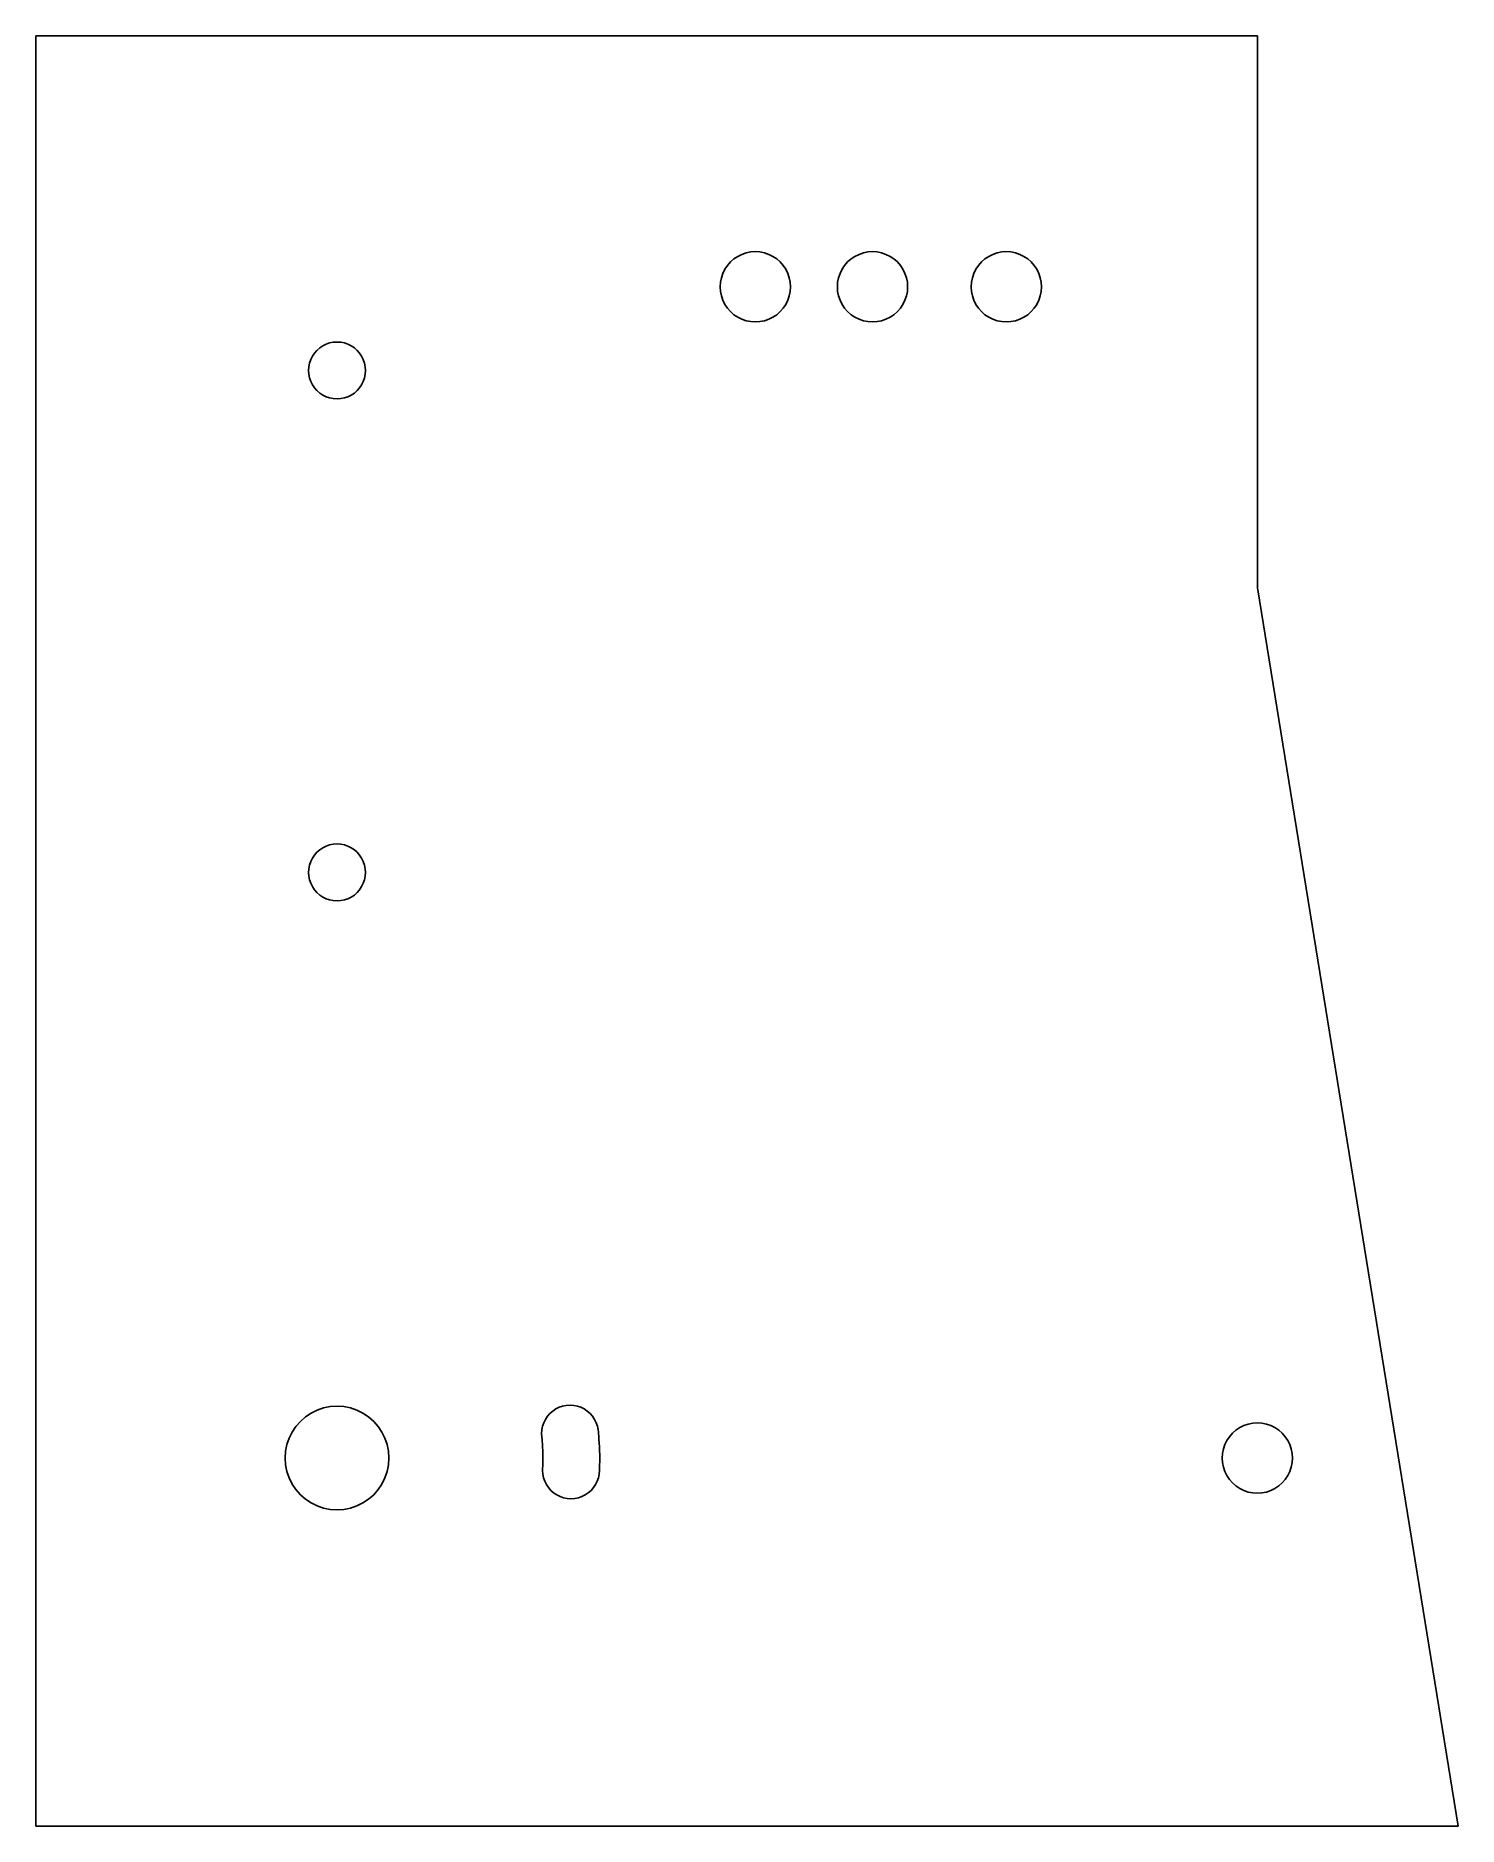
# Model space of a CAD drawing. Header units: metres. Extents: x -18 to 67, y -22 to 85.
import ezdxf

# ---------------------------------------------------------------- set-up
doc = ezdxf.new("R2010")
doc.units = ezdxf.units.M

msp = doc.modelspace()

# ---------------------------------------------------------------- linework, layer by layer
for p, q in [((55, 85), (-18, 85)), ((-18, 85), (-18, -22)), ((55, 52), (55, 85)), ((23.7216, 71.666), (23.95, 71.8186)), ((23.95, 71.8186), (24.1964, 71.9401)), ((24.1964, 71.9401), (24.4565, 72.0284)), ((24.4565, 72.0284), (24.7259, 72.082)), ((24.7259, 72.082), (25, 72.1)), ((25, 72.1), (25.2741, 72.082)), ((25.2741, 72.082), (25.5435, 72.0284)), ((25.5435, 72.0284), (25.8036, 71.9401)), ((25.8036, 71.9401), (26.05, 71.8186)), ((26.05, 71.8186), (26.2784, 71.666)), ((30.7216, 71.666), (30.95, 71.8186)), ((30.95, 71.8186), (31.1964, 71.9401)), ((31.1964, 71.9401), (31.4565, 72.0284)), ((31.4565, 72.0284), (31.7259, 72.082)), ((31.7259, 72.082), (32, 72.1)), ((32, 72.1), (32.2741, 72.082)), ((32.2741, 72.082), (32.5435, 72.0284)), ((32.5435, 72.0284), (32.8036, 71.9401)), ((32.8036, 71.9401), (33.05, 71.8186)), ((33.05, 71.8186), (33.2784, 71.666)), ((38.7216, 71.666), (38.95, 71.8186)), ((38.95, 71.8186), (39.1964, 71.9401)), ((39.1964, 71.9401), (39.4565, 72.0284)), ((39.4565, 72.0284), (39.7259, 72.082)), ((39.7259, 72.082), (40, 72.1)), ((40, 72.1), (40.2741, 72.082)), ((40.2741, 72.082), (40.5435, 72.0284)), ((40.5435, 72.0284), (40.8036, 71.9401)), ((40.8036, 71.9401), (41.05, 71.8186)), ((41.05, 71.8186), (41.2784, 71.666)), ((22.9715, 70.5435), (23.0598, 70.8036)), ((23.0598, 70.8036), (23.1813, 71.05)), ((23.1813, 71.05), (23.334, 71.2784)), ((23.334, 71.2784), (23.5151, 71.4849)), ((23.5151, 71.4849), (23.7216, 71.666)), ((26.2784, 71.666), (26.4849, 71.4849)), ((26.4849, 71.4849), (26.666, 71.2784)), ((26.666, 71.2784), (26.8186, 71.05)), ((26.8186, 71.05), (26.9401, 70.8036)), ((26.9401, 70.8036), (27.0284, 70.5435)), ((29.9715, 70.5435), (30.0598, 70.8036)), ((30.0598, 70.8036), (30.1813, 71.05)), ((30.1813, 71.05), (30.334, 71.2784)), ((30.334, 71.2784), (30.5151, 71.4849)), ((30.5151, 71.4849), (30.7216, 71.666)), ((33.2784, 71.666), (33.4849, 71.4849)), ((33.4849, 71.4849), (33.666, 71.2784)), ((33.666, 71.2784), (33.8186, 71.05)), ((33.8186, 71.05), (33.9401, 70.8036)), ((33.9401, 70.8036), (34.0284, 70.5435)), ((37.9715, 70.5435), (38.0598, 70.8036)), ((38.0598, 70.8036), (38.1813, 71.05)), ((38.1813, 71.05), (38.334, 71.2784)), ((38.334, 71.2784), (38.5151, 71.4849)), ((38.5151, 71.4849), (38.7216, 71.666)), ((41.2784, 71.666), (41.4849, 71.4849)), ((41.4849, 71.4849), (41.666, 71.2784)), ((41.666, 71.2784), (41.8186, 71.05)), ((41.8186, 71.05), (41.9401, 70.8036)), ((41.9401, 70.8036), (42.0284, 70.5435)), ((22.9, 70), (22.918, 70.2741)), ((22.918, 69.7259), (22.9, 70)), ((22.918, 70.2741), (22.9715, 70.5435)), ((22.9715, 69.4565), (22.918, 69.7259)), ((27.0284, 70.5435), (27.082, 70.2741)), ((27.082, 69.7259), (27.0284, 69.4565)), ((27.082, 70.2741), (27.1, 70)), ((27.1, 70), (27.082, 69.7259)), ((29.9, 70), (29.918, 70.2741)), ((29.918, 69.7259), (29.9, 70)), ((29.918, 70.2741), (29.9715, 70.5435)), ((29.9715, 69.4565), (29.918, 69.7259)), ((34.0284, 70.5435), (34.082, 70.2741)), ((34.082, 69.7259), (34.0284, 69.4565)), ((34.082, 70.2741), (34.1, 70)), ((34.1, 70), (34.082, 69.7259)), ((37.9, 70), (37.918, 70.2741)), ((37.918, 69.7259), (37.9, 70)), ((37.918, 70.2741), (37.9715, 70.5435)), ((37.9715, 69.4565), (37.918, 69.7259)), ((42.0284, 70.5435), (42.082, 70.2741)), ((42.082, 69.7259), (42.0284, 69.4565)), ((42.082, 70.2741), (42.1, 70)), ((42.1, 70), (42.082, 69.7259)), ((23.0598, 69.1964), (22.9715, 69.4565)), ((23.1813, 68.95), (23.0598, 69.1964)), ((23.334, 68.7216), (23.1813, 68.95)), ((23.5151, 68.5151), (23.334, 68.7216)), ((23.7216, 68.334), (23.5151, 68.5151)), ((26.4849, 68.5151), (26.2784, 68.334)), ((26.666, 68.7216), (26.4849, 68.5151)), ((26.8186, 68.95), (26.666, 68.7216)), ((26.9401, 69.1964), (26.8186, 68.95)), ((27.0284, 69.4565), (26.9401, 69.1964)), ((30.0598, 69.1964), (29.9715, 69.4565)), ((30.1813, 68.95), (30.0598, 69.1964)), ((30.334, 68.7216), (30.1813, 68.95)), ((30.5151, 68.5151), (30.334, 68.7216)), ((30.7216, 68.334), (30.5151, 68.5151)), ((33.4849, 68.5151), (33.2784, 68.334)), ((33.666, 68.7216), (33.4849, 68.5151)), ((33.8186, 68.95), (33.666, 68.7216)), ((33.9401, 69.1964), (33.8186, 68.95)), ((34.0284, 69.4565), (33.9401, 69.1964)), ((38.0598, 69.1964), (37.9715, 69.4565)), ((38.1813, 68.95), (38.0598, 69.1964)), ((38.334, 68.7216), (38.1813, 68.95)), ((38.5151, 68.5151), (38.334, 68.7216)), ((38.7216, 68.334), (38.5151, 68.5151)), ((41.4849, 68.5151), (41.2784, 68.334)), ((41.666, 68.7216), (41.4849, 68.5151)), ((41.8186, 68.95), (41.666, 68.7216)), ((41.9401, 69.1964), (41.8186, 68.95)), ((42.0284, 69.4565), (41.9401, 69.1964)), ((23.95, 68.1813), (23.7216, 68.334)), ((24.1964, 68.0598), (23.95, 68.1813)), ((24.4565, 67.9715), (24.1964, 68.0598)), ((24.7259, 67.918), (24.4565, 67.9715)), ((25, 67.9), (24.7259, 67.918)), ((25.2741, 67.918), (25, 67.9)), ((25.5435, 67.9715), (25.2741, 67.918)), ((25.8036, 68.0598), (25.5435, 67.9715)), ((26.05, 68.1813), (25.8036, 68.0598)), ((26.2784, 68.334), (26.05, 68.1813)), ((30.95, 68.1813), (30.7216, 68.334)), ((31.1964, 68.0598), (30.95, 68.1813)), ((31.4565, 67.9715), (31.1964, 68.0598)), ((31.7259, 67.918), (31.4565, 67.9715)), ((32, 67.9), (31.7259, 67.918)), ((32.2741, 67.918), (32, 67.9)), ((32.5435, 67.9715), (32.2741, 67.918)), ((32.8036, 68.0598), (32.5435, 67.9715)), ((33.05, 68.1813), (32.8036, 68.0598)), ((33.2784, 68.334), (33.05, 68.1813)), ((38.95, 68.1813), (38.7216, 68.334)), ((39.1964, 68.0598), (38.95, 68.1813)), ((39.4565, 67.9715), (39.1964, 68.0598)), ((39.7259, 67.918), (39.4565, 67.9715)), ((40, 67.9), (39.7259, 67.918)), ((40.2741, 67.918), (40, 67.9)), ((40.5435, 67.9715), (40.2741, 67.918)), ((40.8036, 68.0598), (40.5435, 67.9715)), ((41.05, 68.1813), (40.8036, 68.0598)), ((41.2784, 68.334), (41.05, 68.1813)), ((-1.20207, 66.2021), (-1.03488, 66.3487)), ((-1.03488, 66.3487), (-0.849991, 66.4722)), ((-0.849991, 66.4722), (-0.650558, 66.5706)), ((-0.650558, 66.5706), (-0.439987, 66.6421)), ((-0.439987, 66.6421), (-0.221893, 66.6855)), ((-0.221893, 66.6855), (0, 66.7)), ((0, 66.7), (0.221893, 66.6855)), ((0.221893, 66.6855), (0.439987, 66.6421)), ((0.439987, 66.6421), (0.650558, 66.5706)), ((0.650558, 66.5706), (0.849991, 66.4722)), ((0.849991, 66.4722), (1.03488, 66.3487)), ((1.03488, 66.3487), (1.20207, 66.2021)), ((-1.68546, 65.2219), (-1.64206, 65.44)), ((-1.64206, 65.44), (-1.57059, 65.6506)), ((-1.57059, 65.6506), (-1.47223, 65.85)), ((-1.47223, 65.85), (-1.34869, 66.0349)), ((-1.34869, 66.0349), (-1.20207, 66.2021)), ((1.20207, 66.2021), (1.34869, 66.0349)), ((1.34869, 66.0349), (1.47223, 65.85)), ((1.47223, 65.85), (1.57059, 65.6506)), ((1.57059, 65.6506), (1.64206, 65.44)), ((1.64206, 65.44), (1.68546, 65.2219)), ((-1.7, 65), (-1.68546, 65.2219)), ((-1.68546, 64.7781), (-1.7, 65)), ((-1.64206, 64.56), (-1.68546, 64.7781)), ((-1.57059, 64.3494), (-1.64206, 64.56)), ((-1.47223, 64.15), (-1.57059, 64.3494)), ((1.57059, 64.3494), (1.47223, 64.15)), ((1.64206, 64.56), (1.57059, 64.3494)), ((1.68546, 64.7781), (1.64206, 64.56)), ((1.68546, 65.2219), (1.7, 65)), ((1.7, 65), (1.68546, 64.7781)), ((-1.34869, 63.9651), (-1.47223, 64.15)), ((-1.20207, 63.7979), (-1.34869, 63.9651)), ((-1.03488, 63.6513), (-1.20207, 63.7979)), ((-0.849991, 63.5278), (-1.03488, 63.6513)), ((-0.650558, 63.4294), (-0.849991, 63.5278)), ((-0.439987, 63.3579), (-0.650558, 63.4294)), ((-0.221893, 63.3145), (-0.439987, 63.3579)), ((0, 63.3), (-0.221893, 63.3145)), ((0.221893, 63.3145), (0, 63.3)), ((0.439987, 63.3579), (0.221893, 63.3145)), ((0.650558, 63.4294), (0.439987, 63.3579)), ((0.849991, 63.5278), (0.650558, 63.4294)), ((1.03488, 63.6513), (0.849991, 63.5278)), ((1.20207, 63.7979), (1.03488, 63.6513)), ((1.34869, 63.9651), (1.20207, 63.7979)), ((1.47223, 64.15), (1.34869, 63.9651)), ((67, -22), (55, 52)), ((-1.03488, 36.3487), (-0.849991, 36.4722)), ((-0.849991, 36.4722), (-0.650558, 36.5706)), ((-0.650558, 36.5706), (-0.439987, 36.6421)), ((-0.439987, 36.6421), (-0.221893, 36.6855)), ((-0.221893, 36.6855), (0, 36.7)), ((0, 36.7), (0.221893, 36.6855)), ((0.221893, 36.6855), (0.439987, 36.6421)), ((0.439987, 36.6421), (0.650558, 36.5706)), ((0.650558, 36.5706), (0.849991, 36.4722)), ((0.849991, 36.4722), (1.03488, 36.3487)), ((-1.68546, 35.2219), (-1.64206, 35.44)), ((-1.64206, 35.44), (-1.57059, 35.6506)), ((-1.57059, 35.6506), (-1.47223, 35.85)), ((-1.47223, 35.85), (-1.34869, 36.0349)), ((-1.34869, 36.0349), (-1.20207, 36.2021)), ((-1.20207, 36.2021), (-1.03488, 36.3487)), ((1.03488, 36.3487), (1.20207, 36.2021)), ((1.20207, 36.2021), (1.34869, 36.0349)), ((1.34869, 36.0349), (1.47223, 35.85)), ((1.47223, 35.85), (1.57059, 35.6506)), ((1.57059, 35.6506), (1.64206, 35.44)), ((1.64206, 35.44), (1.68546, 35.2219)), ((-1.7, 35), (-1.68546, 35.2219)), ((-1.68546, 34.7781), (-1.7, 35)), ((-1.64206, 34.56), (-1.68546, 34.7781)), ((-1.57059, 34.3494), (-1.64206, 34.56)), ((-1.47223, 34.15), (-1.57059, 34.3494)), ((1.57059, 34.3494), (1.47223, 34.15)), ((1.64206, 34.56), (1.57059, 34.3494)), ((1.68546, 34.7781), (1.64206, 34.56)), ((1.68546, 35.2219), (1.7, 35)), ((1.7, 35), (1.68546, 34.7781)), ((-1.34869, 33.9651), (-1.47223, 34.15)), ((-1.20207, 33.7979), (-1.34869, 33.9651)), ((-1.03488, 33.6513), (-1.20207, 33.7979)), ((-0.849991, 33.5278), (-1.03488, 33.6513)), ((-0.650558, 33.4294), (-0.849991, 33.5278)), ((-0.439987, 33.3579), (-0.650558, 33.4294)), ((-0.221893, 33.3145), (-0.439987, 33.3579)), ((0, 33.3), (-0.221893, 33.3145)), ((0.221893, 33.3145), (0, 33.3)), ((0.439987, 33.3579), (0.221893, 33.3145)), ((0.650558, 33.4294), (0.439987, 33.3579)), ((0.849991, 33.5278), (0.650558, 33.4294)), ((1.03488, 33.6513), (0.849991, 33.5278)), ((1.20207, 33.7979), (1.03488, 33.6513)), ((1.34869, 33.9651), (1.20207, 33.7979)), ((1.47223, 34.15), (1.34869, 33.9651)), ((-2.45938, 1.88715), (-2.19202, 2.19202)), ((-2.19202, 2.19202), (-1.88715, 2.45938)), ((-1.88715, 2.45938), (-1.54999, 2.68468)), ((-1.54999, 2.68468), (-1.18631, 2.86401)), ((-1.18631, 2.86401), (-0.802338, 2.99437)), ((-0.802338, 2.99437), (-0.404617, 3.07347)), ((-0.404617, 3.07347), (0, 3.09999)), ((0, 3.09999), (0.404617, 3.07347)), ((0.404617, 3.07347), (0.802338, 2.99437)), ((0.802338, 2.99437), (1.18631, 2.86401)), ((1.18631, 2.86401), (1.54999, 2.68468)), ((1.54999, 2.68468), (1.88715, 2.45938)), ((1.88715, 2.45938), (2.19202, 2.19202)), ((2.19202, 2.19202), (2.45938, 1.88715)), ((12.3527, 2.11395), (12.451, 2.31339)), ((12.451, 2.31339), (12.5746, 2.49829)), ((12.5746, 2.49829), (12.7212, 2.66547)), ((12.7212, 2.66547), (12.8884, 2.81209)), ((12.8884, 2.81209), (13.0733, 2.93564)), ((13.0733, 2.93564), (13.2727, 3.03398)), ((13.2727, 3.03398), (13.4833, 3.10547)), ((13.4833, 3.10547), (13.7014, 3.14885)), ((13.7014, 3.14885), (13.9233, 3.16339)), ((13.9233, 3.16339), (14.1452, 3.14885)), ((14.1452, 3.14885), (14.3633, 3.10547)), ((14.3633, 3.10547), (14.5739, 3.03398)), ((14.5739, 3.03398), (14.7733, 2.93564)), ((14.7733, 2.93564), (14.9582, 2.81209)), ((14.9582, 2.81209), (15.1254, 2.66547)), ((15.1254, 2.66547), (15.272, 2.49829)), ((15.272, 2.49829), (15.3955, 2.31339)), ((15.3955, 2.31339), (15.4939, 2.11395)), ((-2.99437, 0.802338), (-2.86401, 1.18631)), ((-2.86401, 1.18631), (-2.68468, 1.54999)), ((-2.68468, 1.54999), (-2.45938, 1.88715)), ((2.45938, 1.88715), (2.68468, 1.54999)), ((2.68468, 1.54999), (2.86401, 1.18631)), ((2.86401, 1.18631), (2.99437, 0.802338)), ((12.2233, 1.46339), (12.2378, 1.68529)), ((12.2378, 1.2415), (12.2233, 1.46339)), ((12.2378, 1.68529), (12.2812, 1.90338)), ((12.2501, 1.11993), (12.2378, 1.2415)), ((12.2613, 0.998276), (12.2501, 1.11993)), ((12.2812, 1.90338), (12.3527, 2.11395)), ((15.4939, 2.11395), (15.5654, 1.90338)), ((15.5654, 1.90338), (15.6087, 1.68529)), ((15.6087, 1.68529), (15.621, 1.56372)), ((15.621, 1.56372), (15.6322, 1.44206)), ((15.6322, 1.44206), (15.6423, 1.32031)), ((15.6423, 1.32031), (15.6514, 1.19847)), ((15.6514, 1.19847), (15.6739, 0.854675)), ((53.1813, 1.04999), (53.334, 1.2784)), ((53.334, 1.2784), (53.5151, 1.48491)), ((53.5151, 1.48491), (53.7216, 1.66603)), ((53.7216, 1.66603), (53.95, 1.81865)), ((53.95, 1.81865), (54.1964, 1.94014)), ((54.1964, 1.94014), (54.4565, 2.02844)), ((54.4565, 2.02844), (54.7259, 2.08203)), ((54.7259, 2.08203), (55, 2.09999)), ((55, 2.09999), (55.2741, 2.08203)), ((55.2741, 2.08203), (55.5435, 2.02844)), ((55.5435, 2.02844), (55.8036, 1.94014)), ((55.8036, 1.94014), (56.05, 1.81865)), ((56.05, 1.81865), (56.2784, 1.66603)), ((56.2784, 1.66603), (56.4849, 1.48491)), ((56.4849, 1.48491), (56.666, 1.2784)), ((56.666, 1.2784), (56.8186, 1.04999)), ((-3.09999, 0), (-3.07347, 0.404617)), ((-3.07347, -0.404617), (-3.09999, 0)), ((-3.07347, 0.404617), (-2.99437, 0.802338)), ((2.99437, 0.802338), (3.07347, 0.404617)), ((3.07347, 0.404617), (3.09999, 0)), ((3.09999, 0), (3.07347, -0.404617)), ((12.2714, 0.876526), (12.2613, 0.998276)), ((12.2767, 0.804321), (12.2714, 0.876526)), ((12.2808, 0.732697), (12.2767, 0.804321)), ((12.2867, 0.610657), (12.2808, 0.732697)), ((12.2915, 0.488586), (12.2867, 0.610657)), ((12.2952, 0.36647), (12.2915, 0.488586)), ((12.2979, 0.244324), (12.2952, 0.36647)), ((12.2995, 0.122162), (12.2979, 0.244324)), ((12.3, 0), (12.2995, 0.122162)), ((12.2995, -0.122162), (12.3, 0)), ((15.6739, 0.854675), (15.6808, 0.732697)), ((15.6808, 0.732697), (15.6867, 0.610657)), ((15.6867, 0.610657), (15.6915, 0.488586)), ((15.6915, 0.488586), (15.6952, 0.36647)), ((15.6952, 0.36647), (15.6979, 0.244324)), ((15.6979, 0.244324), (15.6995, 0.122162)), ((15.6995, 0.122162), (15.7, 0)), ((15.7, 0), (15.6995, -0.122162)), ((52.9, 0), (52.918, 0.274094)), ((52.918, -0.274094), (52.9, 0)), ((52.918, 0.274094), (52.9715, 0.543518)), ((52.9715, 0.543518), (53.0598, 0.803635)), ((53.0598, 0.803635), (53.1813, 1.04999)), ((56.8186, 1.04999), (56.9401, 0.803635)), ((56.9401, 0.803635), (57.0284, 0.543518)), ((57.0284, 0.543518), (57.082, 0.274094)), ((57.082, 0.274094), (57.1, 0)), ((57.1, 0), (57.082, -0.274094)), ((-2.99437, -0.802338), (-3.07347, -0.404617)), ((-2.86401, -1.18631), (-2.99437, -0.802338)), ((2.99437, -0.802338), (2.86401, -1.18631)), ((3.07347, -0.404617), (2.99437, -0.802338)), ((12.2808, -0.732697), (12.2867, -0.610657)), ((12.2953, -0.95459), (12.2808, -0.732697)), ((12.2867, -0.610657), (12.2915, -0.488586)), ((12.2915, -0.488586), (12.2952, -0.36647)), ((12.2952, -0.36647), (12.2979, -0.244324)), ((12.3387, -1.17268), (12.2953, -0.95459)), ((12.2979, -0.244324), (12.2995, -0.122162)), ((15.6663, -0.95459), (15.6229, -1.17268)), ((15.6808, -0.732697), (15.6663, -0.95459)), ((15.6867, -0.610657), (15.6808, -0.732697)), ((15.6915, -0.488586), (15.6867, -0.610657)), ((15.6952, -0.36647), (15.6915, -0.488586)), ((15.6979, -0.244324), (15.6952, -0.36647)), ((15.6995, -0.122162), (15.6979, -0.244324)), ((52.9715, -0.543518), (52.918, -0.274094)), ((53.0598, -0.803635), (52.9715, -0.543518)), ((53.1813, -1.04999), (53.0598, -0.803635)), ((53.334, -1.2784), (53.1813, -1.04999)), ((56.8186, -1.04999), (56.666, -1.2784)), ((56.9401, -0.803635), (56.8186, -1.04999)), ((57.0284, -0.543518), (56.9401, -0.803635)), ((57.082, -0.274094), (57.0284, -0.543518)), ((-2.68468, -1.54999), (-2.86401, -1.18631)), ((-2.45938, -1.88715), (-2.68468, -1.54999)), ((-2.19202, -2.19202), (-2.45938, -1.88715)), ((2.45938, -1.88715), (2.19202, -2.19202)), ((2.68468, -1.54999), (2.45938, -1.88715)), ((2.86401, -1.18631), (2.68468, -1.54999)), ((12.4102, -1.38326), (12.3387, -1.17268)), ((12.5086, -1.5827), (12.4102, -1.38326)), ((12.6321, -1.76759), (12.5086, -1.5827)), ((12.7787, -1.93478), (12.6321, -1.76759)), ((12.9459, -2.08139), (12.7787, -1.93478)), ((13.1308, -2.20494), (12.9459, -2.08139)), ((15.0157, -2.08139), (14.8308, -2.20494)), ((15.1829, -1.93478), (15.0157, -2.08139)), ((15.3295, -1.76759), (15.1829, -1.93478)), ((15.453, -1.5827), (15.3295, -1.76759)), ((15.5514, -1.38326), (15.453, -1.5827)), ((15.6229, -1.17268), (15.5514, -1.38326)), ((53.5151, -1.48491), (53.334, -1.2784)), ((53.7216, -1.66603), (53.5151, -1.48491)), ((53.95, -1.81865), (53.7216, -1.66603)), ((54.1964, -1.94014), (53.95, -1.81865)), ((54.4565, -2.02844), (54.1964, -1.94014)), ((54.7259, -2.08203), (54.4565, -2.02844)), ((55, -2.09999), (54.7259, -2.08203)), ((55.2741, -2.08203), (55, -2.09999)), ((55.5435, -2.02844), (55.2741, -2.08203)), ((55.8036, -1.94014), (55.5435, -2.02844)), ((56.05, -1.81865), (55.8036, -1.94014)), ((56.2784, -1.66603), (56.05, -1.81865)), ((56.4849, -1.48491), (56.2784, -1.66603)), ((56.666, -1.2784), (56.4849, -1.48491)), ((-1.88715, -2.45938), (-2.19202, -2.19202)), ((-1.54999, -2.68468), (-1.88715, -2.45938)), ((-1.18631, -2.86401), (-1.54999, -2.68468)), ((-0.802338, -2.99437), (-1.18631, -2.86401)), ((-0.404617, -3.07347), (-0.802338, -2.99437)), ((0, -3.09999), (-0.404617, -3.07347)), ((0.404617, -3.07347), (0, -3.09999)), ((0.802338, -2.99437), (0.404617, -3.07347)), ((1.18631, -2.86401), (0.802338, -2.99437)), ((1.54999, -2.68468), (1.18631, -2.86401)), ((1.88715, -2.45938), (1.54999, -2.68468)), ((2.19202, -2.19202), (1.88715, -2.45938)), ((13.3302, -2.30328), (13.1308, -2.20494)), ((13.5408, -2.37477), (13.3302, -2.30328)), ((13.7589, -2.41815), (13.5408, -2.37477)), ((13.9808, -2.43269), (13.7589, -2.41815)), ((14.2027, -2.41815), (13.9808, -2.43269)), ((14.4208, -2.37477), (14.2027, -2.41815)), ((14.6314, -2.30328), (14.4208, -2.37477)), ((14.8308, -2.20494), (14.6314, -2.30328)), ((-18, -22), (67, -22))]:
    msp.add_line(p, q)

doc.saveas('drawing.dxf')
